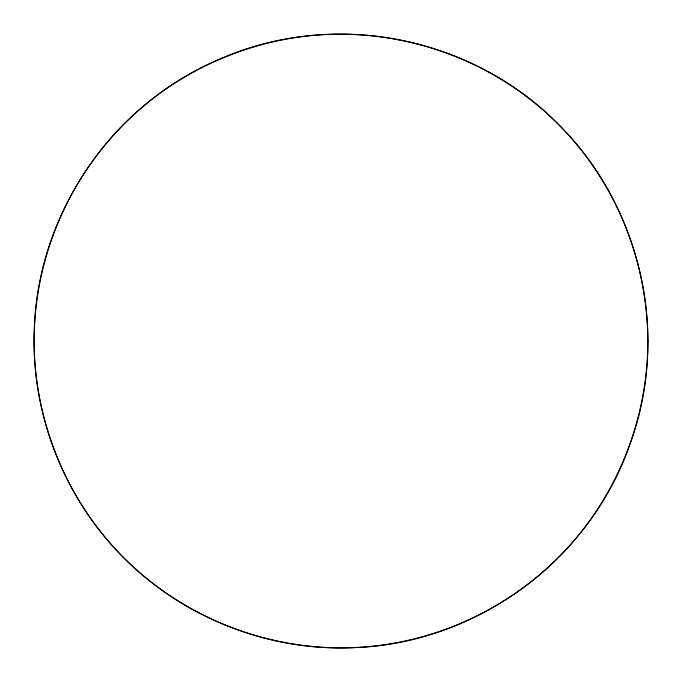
<?xml version="1.0" encoding="UTF-8"?>
<svg xmlns="http://www.w3.org/2000/svg" width="682" height="682" viewBox="0 0 682 682"><rect width="100%" height="100%" fill="white"/><g stroke="black" fill="none" stroke-linecap="round" stroke-linejoin="round"><path stroke-width="1.02" d="M34.467 325.945C29.948 411.348 63.281 497.758 123.988 558.012C184.225 618.702 270.601 652.035 355.987 647.533L356.038 647.533C477.323 642.998 590.416 559.129 629.963 444.391C670.227 335.408 641.012 205.291 558.012 123.988C473.206 37.178 335.126 9.71 223.551 57.459C115.761 100.808 38.976 209.843 34.467 325.945M647.9 341C647.857 420.479 615.778 499.088 560.144 555.856C503.069 614.081 422.516 647.866 341 647.9C259.484 647.866 178.931 614.081 121.856 555.856C66.222 499.088 34.143 420.479 34.1 341C34.134 259.484 67.919 178.931 126.144 121.856C182.912 66.222 261.521 34.143 341 34.1C420.479 34.143 499.088 66.222 555.856 121.856C614.081 178.931 647.866 259.484 647.9 341"/></g></svg>
